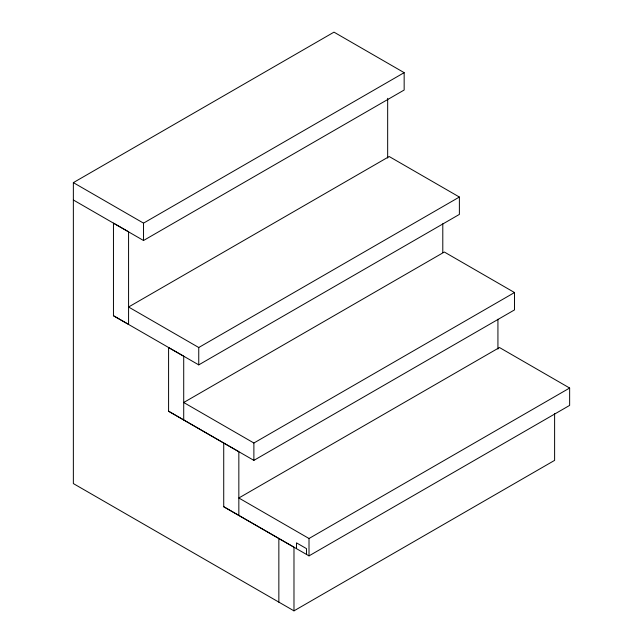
<?xml version="1.0" encoding="UTF-8"?>
<svg xmlns="http://www.w3.org/2000/svg" width="643" height="643" viewBox="0 0 643 643"><rect width="100%" height="100%" fill="white"/><g stroke="black" fill="none" stroke-linecap="round" stroke-linejoin="round"><path stroke-width="0.96" d="M554.612 413.626L554.612 460.372L293.98 610.85L73.358 483.576L73.358 182.628L333.99 32.15L404.158 72.659L404.158 90.028L143.526 240.498L73.358 199.989M73.358 182.628L143.526 223.137L404.158 72.659M459.383 197.039L389.208 156.53L128.576 307.008L198.751 347.517L459.383 197.039L459.383 214.408L198.751 364.878L113.457 315.737L113.457 223.137L128.576 231.769L128.576 324.369L113.457 315.737M514.513 292.541L444.345 252.024L183.713 402.502L253.881 443.011L514.513 292.541L514.513 309.902L253.881 460.372L168.587 411.231L168.587 347.566L183.713 356.198L183.713 419.863M569.642 388.034L499.474 347.525L238.842 497.995L309.01 538.504L569.642 388.034L569.642 405.395L309.01 555.874L223.724 506.724L223.724 443.059L168.587 411.231M223.724 443.059L238.842 451.691L238.842 515.356M223.724 506.724L293.98 547.185L293.98 610.85M497.931 319.233L497.931 349.069M442.794 223.732L442.794 252.586M387.665 98.323L387.665 158.065M309.01 538.504L309.01 555.874M306.502 554.427L306.502 548.64L296.479 542.853L296.479 548.64M278.853 538.561L278.853 602.218M253.881 443.011L253.881 460.372M198.751 347.517L198.751 364.878M143.526 223.137L143.526 240.498"/></g></svg>
